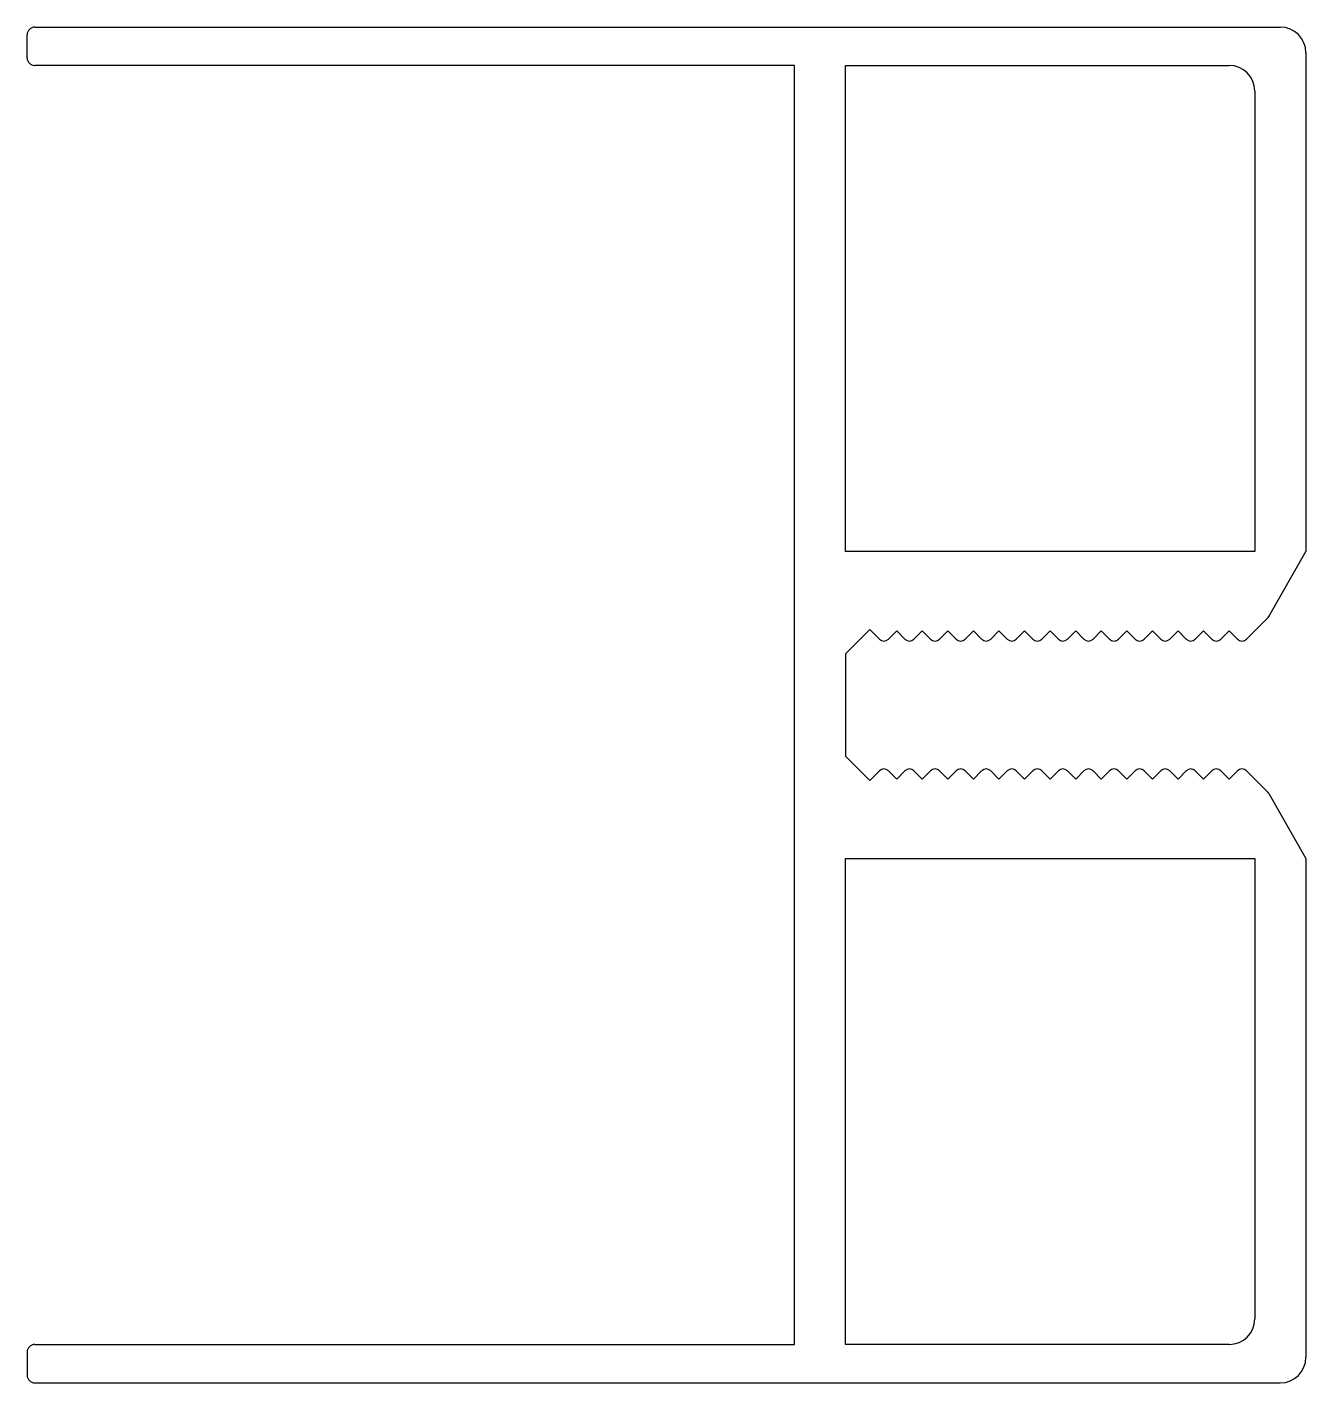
# Model space of a CAD drawing. Extents: x 648 to 698, y 653.3 to 706.3.
import ezdxf

# ---------------------------------------------------------------- set-up
doc = ezdxf.new("R2010")
doc.units = 0
doc.layers.get('0').update_dxf_attribs({"linetype": 'CONTINUOUS'})

msp = doc.modelspace()

# ---------------------------------------------------------------- linework, layer by layer
for p, q in [((648.047, 705.117), (648.047, 706.017)), ((648.347, 706.317), (697.047, 706.317)), ((698.047, 705.317), (698.047, 685.817)), ((678.047, 704.817), (648.347, 704.817)), ((678.047, 654.817), (678.047, 704.817)), ((680.047, 685.817), (680.047, 704.817)), ((680.047, 704.817), (695.047, 704.817)), ((696.047, 703.817), (696.047, 685.817)), ((696.047, 685.817), (680.047, 685.817)), ((696.596, 683.277), (698.047, 685.817)), ((695.724, 682.39), (696.547, 683.213)), ((680.047, 681.817), (680.995, 682.765)), ((680.995, 682.765), (681.37, 682.39)), ((681.724, 682.39), (682.047, 682.713)), ((682.047, 682.713), (682.37, 682.39)), ((682.724, 682.39), (683.047, 682.713)), ((683.047, 682.713), (683.37, 682.39)), ((683.724, 682.39), (684.047, 682.713)), ((684.047, 682.713), (684.37, 682.39)), ((684.724, 682.39), (685.047, 682.713)), ((685.047, 682.713), (685.37, 682.39)), ((685.724, 682.39), (686.047, 682.713)), ((686.047, 682.713), (686.37, 682.39)), ((686.724, 682.39), (687.047, 682.713)), ((687.047, 682.713), (687.37, 682.39)), ((687.724, 682.39), (688.047, 682.713)), ((688.047, 682.713), (688.37, 682.39)), ((688.724, 682.39), (689.047, 682.713)), ((689.047, 682.713), (689.37, 682.39)), ((689.724, 682.39), (690.047, 682.713)), ((690.047, 682.713), (690.37, 682.39)), ((690.724, 682.39), (691.047, 682.713)), ((691.047, 682.713), (691.37, 682.39)), ((691.724, 682.39), (692.047, 682.713)), ((692.047, 682.713), (692.37, 682.39)), ((692.724, 682.39), (693.047, 682.713)), ((693.047, 682.713), (693.37, 682.39)), ((693.724, 682.39), (694.047, 682.713)), ((694.047, 682.713), (694.37, 682.39)), ((694.724, 682.39), (695.047, 682.713)), ((695.047, 682.713), (695.37, 682.39)), ((680.047, 681.817), (680.047, 677.817)), ((680.047, 677.817), (680.995, 676.868)), ((680.995, 676.868), (681.37, 677.243)), ((681.724, 677.243), (682.047, 676.92)), ((682.047, 676.92), (682.37, 677.243)), ((682.724, 677.243), (683.047, 676.92)), ((683.047, 676.92), (683.37, 677.243)), ((683.724, 677.243), (684.047, 676.92)), ((684.047, 676.92), (684.37, 677.243)), ((684.724, 677.243), (685.047, 676.92)), ((685.047, 676.92), (685.37, 677.243)), ((685.724, 677.243), (686.047, 676.92)), ((686.047, 676.92), (686.37, 677.243)), ((686.724, 677.243), (687.047, 676.92)), ((687.047, 676.92), (687.37, 677.243)), ((687.724, 677.243), (688.047, 676.92)), ((688.047, 676.92), (688.37, 677.243)), ((688.724, 677.243), (689.047, 676.92)), ((689.047, 676.92), (689.37, 677.243)), ((689.724, 677.243), (690.047, 676.92)), ((690.047, 676.92), (690.37, 677.243)), ((690.724, 677.243), (691.047, 676.92)), ((691.047, 676.92), (691.37, 677.243)), ((691.724, 677.243), (692.047, 676.92)), ((692.047, 676.92), (692.37, 677.243)), ((692.724, 677.243), (693.047, 676.92)), ((693.047, 676.92), (693.37, 677.243)), ((693.724, 677.243), (694.047, 676.92)), ((694.047, 676.92), (694.37, 677.243)), ((694.724, 677.243), (695.047, 676.92)), ((695.047, 676.92), (695.37, 677.243)), ((695.724, 677.243), (696.547, 676.42)), ((696.596, 676.357), (698.047, 673.817)), ((680.047, 673.817), (696.047, 673.817)), ((680.047, 654.817), (680.047, 673.817)), ((696.047, 673.817), (696.047, 655.817)), ((698.047, 673.817), (698.047, 654.317)), ((648.347, 654.817), (678.047, 654.817)), ((695.047, 654.817), (680.047, 654.817)), ((648.047, 654.517), (648.047, 653.617)), ((648.347, 653.317), (697.047, 653.317))]:
    msp.add_line(p, q)
for centre, radius, start, end in [((648.347, 706.017), 0.3, 90, 180), ((697.047, 705.317), 1, 0, 90), ((648.347, 705.117), 0.3, 180, 270), ((695.047, 703.817), 1, 0, 90), ((696.335, 683.425), 0.3, 315, 330.2551), ((681.547, 682.567), 0.25, 225, 315), ((682.547, 682.567), 0.25, 225, 315), ((683.547, 682.567), 0.25, 225, 315), ((684.547, 682.567), 0.25, 225, 315), ((685.547, 682.567), 0.25, 225, 315), ((686.547, 682.567), 0.25, 225, 315), ((687.547, 682.567), 0.25, 225, 315), ((688.547, 682.567), 0.25, 225, 315), ((689.547, 682.567), 0.25, 225, 315), ((690.547, 682.567), 0.25, 225, 315), ((691.547, 682.567), 0.25, 225, 315), ((692.547, 682.567), 0.25, 225, 315), ((693.547, 682.567), 0.25, 225, 315), ((694.547, 682.567), 0.25, 225, 315), ((695.547, 682.567), 0.25, 225, 315), ((681.547, 677.067), 0.25, 45, 135), ((682.547, 677.067), 0.25, 45, 135), ((683.547, 677.067), 0.25, 45, 135), ((684.547, 677.067), 0.25, 45, 135), ((685.547, 677.067), 0.25, 45, 135), ((686.547, 677.067), 0.25, 45, 135), ((687.547, 677.067), 0.25, 45, 135), ((688.547, 677.067), 0.25, 45, 135), ((689.547, 677.067), 0.25, 45, 135), ((690.547, 677.067), 0.25, 45, 135), ((691.547, 677.067), 0.25, 45, 135), ((692.547, 677.067), 0.25, 45, 135), ((693.547, 677.067), 0.25, 45, 135), ((694.547, 677.067), 0.25, 45, 135), ((695.547, 677.067), 0.25, 45, 135), ((696.335, 676.208), 0.3, 29.7449, 45), ((695.047, 655.817), 1, 270, 0), ((648.347, 654.517), 0.3, 90, 180), ((697.047, 654.317), 1, 270, 0), ((648.347, 653.617), 0.3, 180, 270)]:
    msp.add_arc(centre, radius, start, end)

doc.saveas('drawing.dxf')
